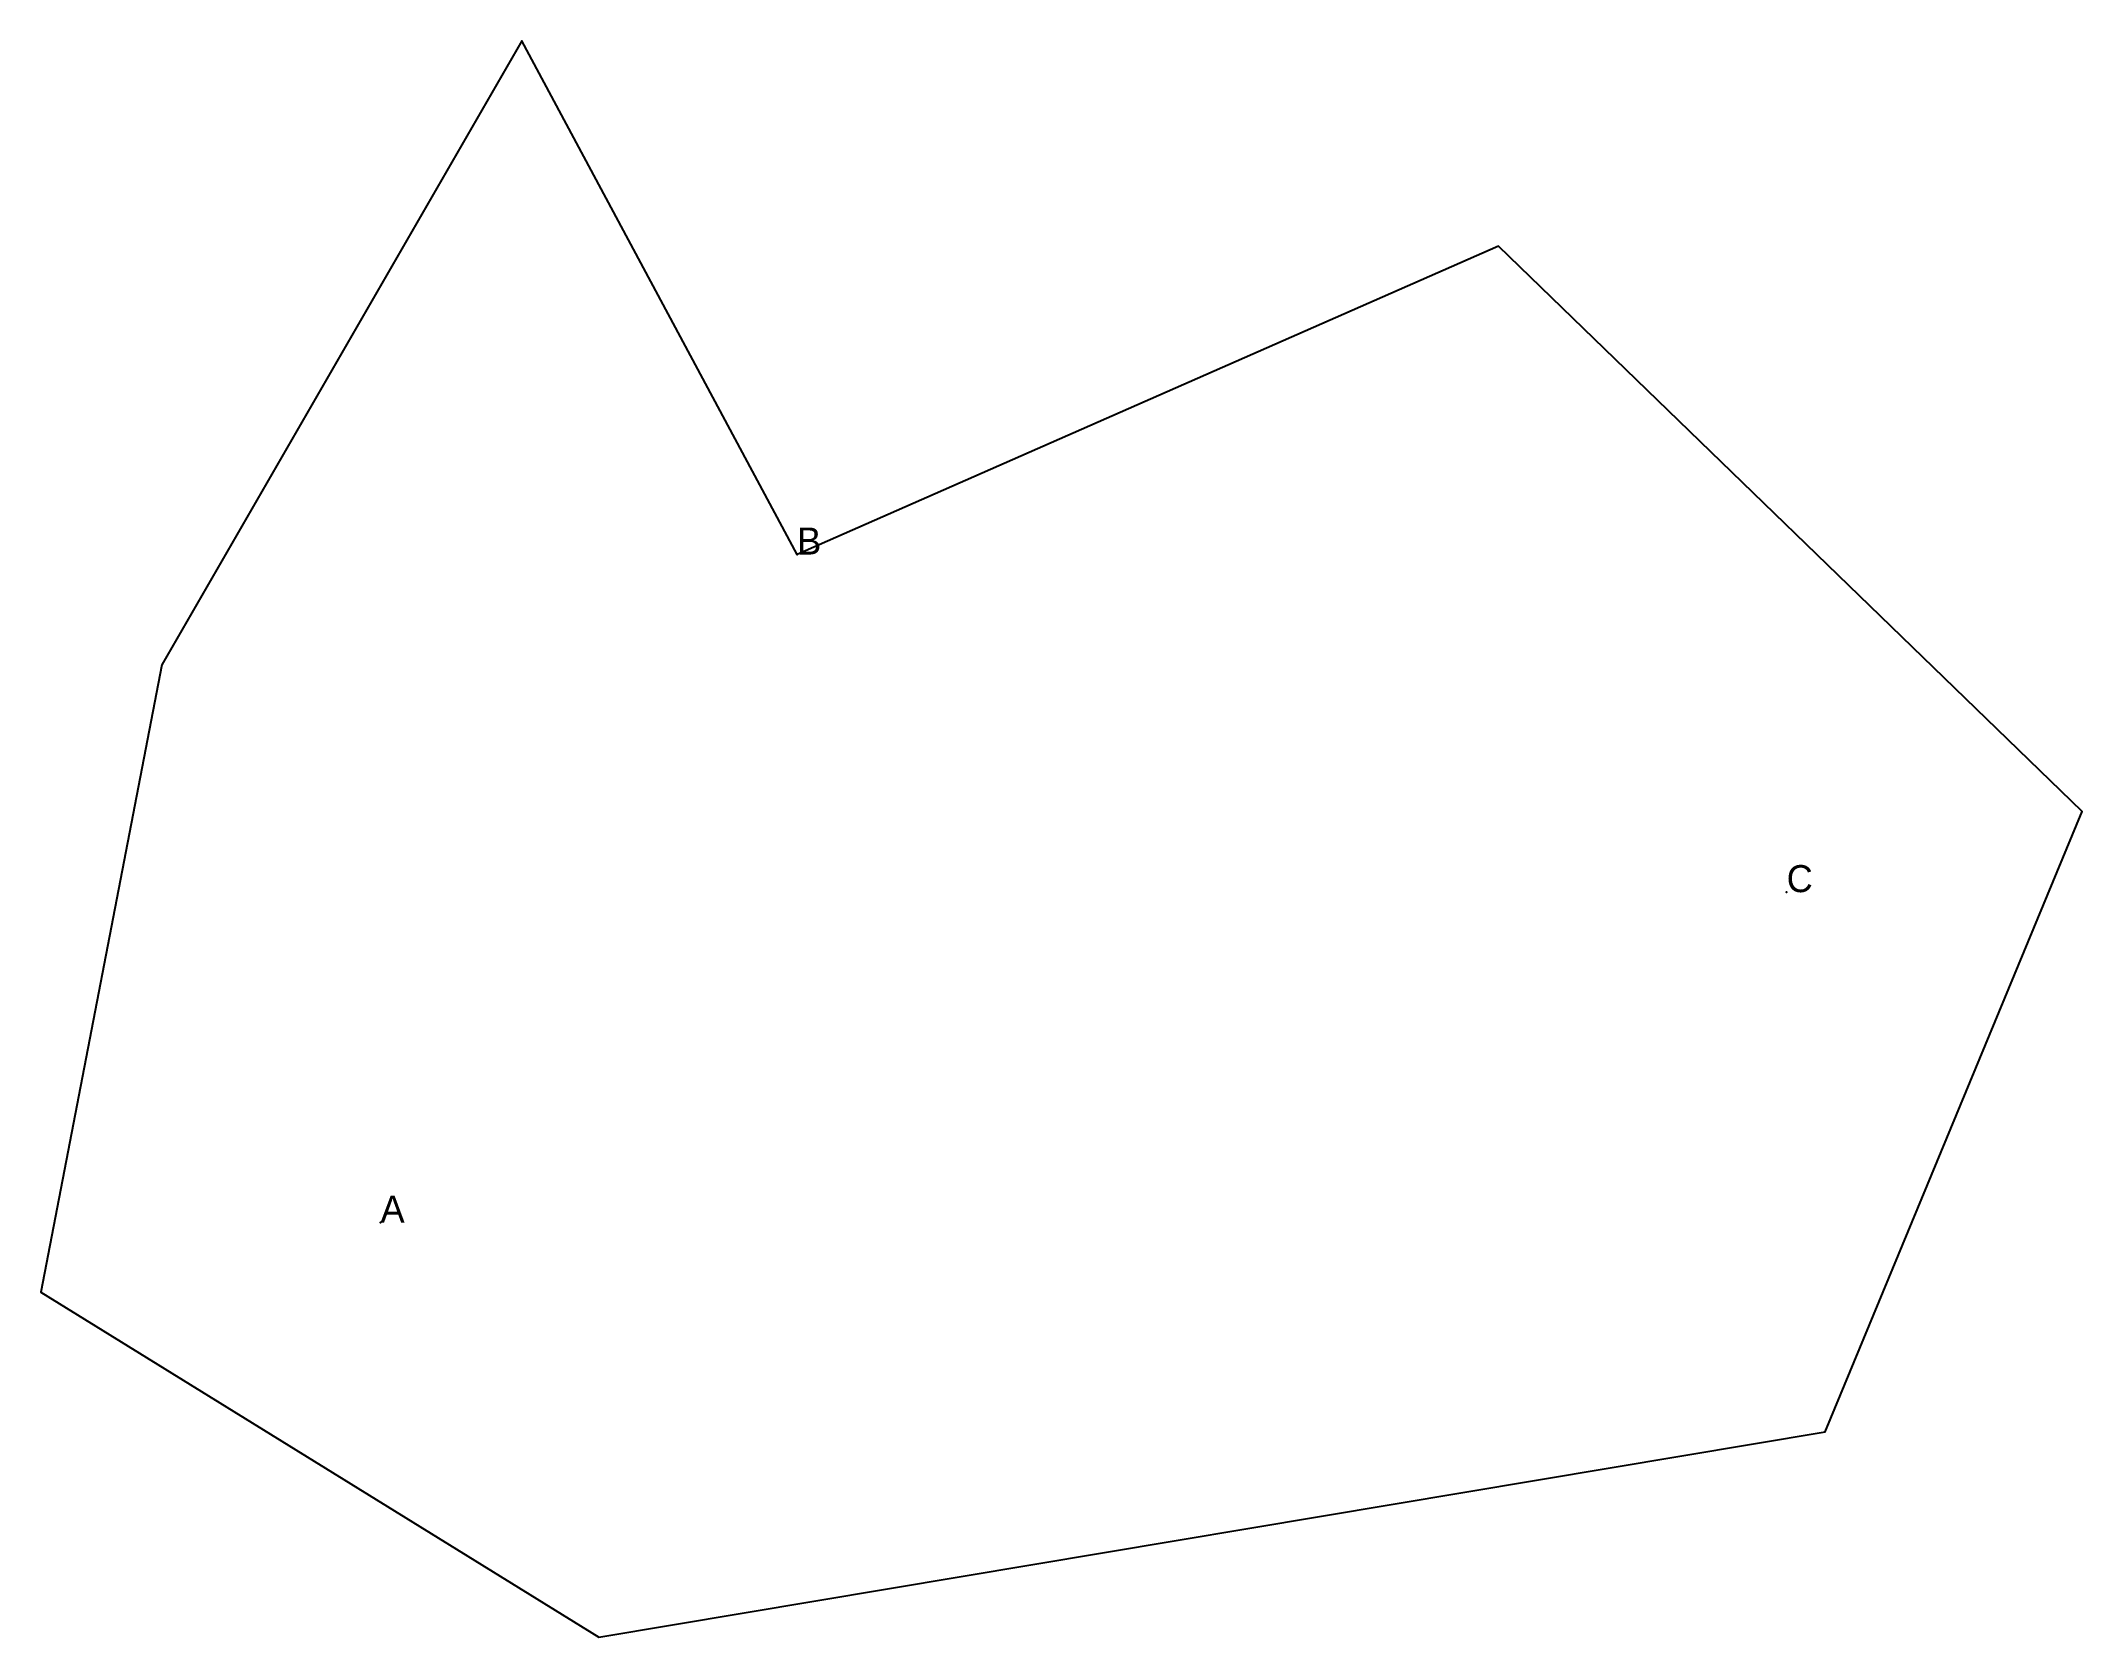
# Model space of a CAD drawing. Extents: x 14 to 29.1, y 6.4 to 18.2.
import ezdxf

# ---------------------------------------------------------------- set-up
doc = ezdxf.new("R2010")
doc.units = 0
for name, color, linetype in [('POINT_A', 4, 'CONTINUOUS'), ('POINT_B', 4, 'CONTINUOUS'), ('POINT_C', 4, 'CONTINUOUS'), ('POLYLINE', 1, 'CONTINUOUS'), ('TEXT', 2, 'CONTINUOUS')]:
    doc.layers.add(name, color=color, linetype=linetype)

msp = doc.modelspace()

# ---------------------------------------------------------------- linework, layer by layer
at = {"layer": 'POINT_A'}
msp.add_point((16.492, 9.417), dxfattribs=at)
at = {"layer": 'POINT_B'}
msp.add_point((19.573, 14.358), dxfattribs=at)
at = {"layer": 'POINT_C'}
msp.add_point((26.891, 11.861), dxfattribs=at)
at = {"layer": 'POLYLINE'}
msp.add_lwpolyline([(14.876, 13.543), (13.98, 8.902), (18.107, 6.35), (27.176, 7.87), (29.076, 12.458), (24.759, 16.638), (19.573, 14.358), (17.537, 18.158)], close=True, dxfattribs=at)

# ---------------------------------------------------------------- texts
at = {"layer": 'TEXT'}
for s, p in [('B', (19.573, 14.358)), ('C', (26.891, 11.861)), ('A', (16.492, 9.417))]:
    msp.add_text(s, height=0.2, dxfattribs=at).set_placement(p)

doc.saveas('drawing.dxf')
